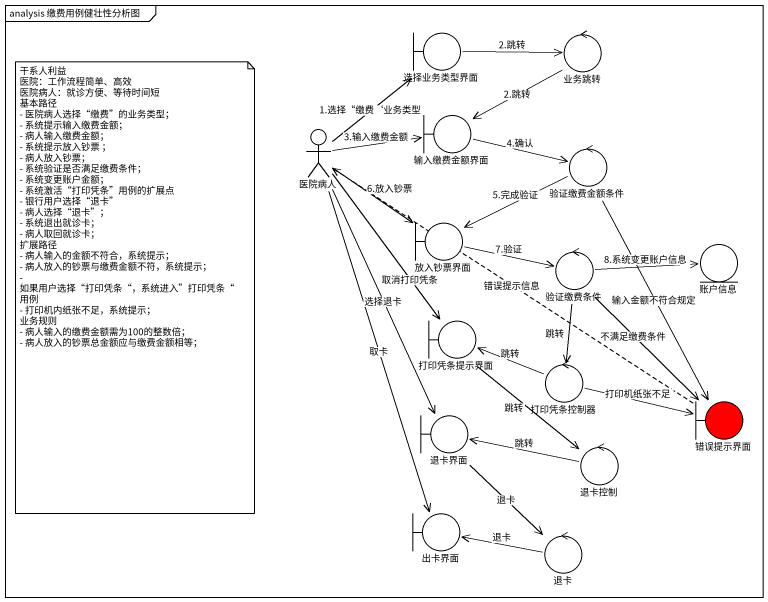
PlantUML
@startuml
mainframe analysis 缴费用例健壮性分析图
boundary 选择业务类型界面
control 业务跳转
boundary 输入缴费金额界面
actor 医院病人
control 验证缴费金额条件
boundary 放入钞票界面
control 验证缴费条件
entity 账户信息
boundary 打印凭条提示界面
control 打印凭条控制器
boundary 退卡界面
boundary 错误提示界面 #FF0000
control 退卡控制
boundary 出卡界面
control 退卡
选择业务类型界面 -right-> 业务跳转 : 2.跳转
业务跳转 --> 输入缴费金额界面 : 2.跳转
输入缴费金额界面 -right-> 验证缴费金额条件 : 4.确认
医院病人 -up-> 选择业务类型界面 : 1.选择“缴费‘业务类型
医院病人 -right-> 输入缴费金额界面 : 3.输入缴费金额
医院病人 --> 放入钞票界面 : 6.放入钞票
医院病人 --> 打印凭条提示界面 : 取消打印凭条
医院病人 --> 退卡界面 : 选择退卡
医院病人 --> 出卡界面 : 取卡
验证缴费金额条件 -left-> 放入钞票界面 : 5.完成验证
验证缴费金额条件 --> 错误提示界面 : 输入金额不符合规定
放入钞票界面 -right-> 验证缴费条件 : 7.验证
验证缴费条件 -right-> 账户信息 : 8.系统变更账户信息
验证缴费条件 --> 打印凭条控制器 : 跳转
验证缴费条件 --> 错误提示界面 : 不满足缴费条件
打印凭条提示界面 --> 退卡控制 : 跳转
打印凭条控制器 -left-> 打印凭条提示界面 : 跳转
打印凭条控制器 -right-> 错误提示界面 : 打印机纸张不足
退卡界面 --> 退卡 : 退卡
错误提示界面 .up.> 医院病人 : 错误提示信息
退卡控制 -left-> 退卡界面 : 跳转
退卡 -left-> 出卡界面 : 退卡
note as N1
  干系人利益
  医院：工作流程简单、高效
  医院病人：就诊方便、等待时间短
  基本路径
  - 医院病人选择“缴费”的业务类型；
  - 系统提示输入缴费金额；
  - 病人输入缴费金额；
  - 系统提示放入钞票 ；
  - 病人放入钞票；
  - 系统验证是否满足缴费条件；
  - 系统变更账户金额；
  - 系统激活“打印凭条”用例的扩展点
  - 银行用户选择“退卡”
  - 病人选择“退卡”；
  - 系统退出就诊卡；
  - 病人取回就诊卡；
  扩展路径
  - 病人输入的金额不符合，系统提示；
  - 病人放入的钞票与缴费金额不符，系统提示；
  - 如果用户选择“打印凭条“，系统进入”打印凭条“用例
  - 打印机内纸张不足，系统提示；
  业务规则
  - 病人输入的缴费金额需为100的整数倍；
  - 病人放入的钞票总金额应与缴费金额相等；
end note
@enduml
